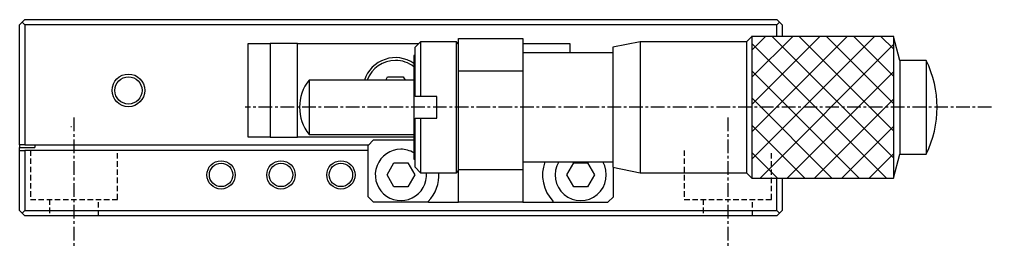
# Model space of a CAD drawing. Extents: x 10 to 366, y 10 to 236.
# Drawn here: x 124 to 213.2, y 51 to 72 of the extents above; entities that cross this region are included whole.
import ezdxf

# ---------------------------------------------------------------- set-up
doc = ezdxf.new("R2010")
doc.units = 0
doc.linetypes.add('CENTER', pattern=[2, 1.25, -0.25, 0.25, -0.25])
doc.linetypes.add('DASHED', pattern=[0.75, 0.5, -0.25])
doc.layers.get('0').update_dxf_attribs({"linetype": 'CONTINUOUS'})
doc.layers.add('CENTER', color=1, linetype='CENTER')

msp = doc.modelspace()

# ---------------------------------------------------------------- linework, layer by layer
at = {"color": 7, "linetype": 'CONTINUOUS'}
for p, q in [((123.994926, 71.5), (124.244926, 71.75)), ((123.994926, 60.5), (123.994926, 71.5)), ((124.494926, 72), (124.244926, 71.75)), ((124.244926, 71.75), (124.494926, 71.5)), ((124.494926, 72), (193.494926, 72)), ((193.494926, 71.5), (124.494926, 71.5)), ((124.494926, 71.5), (124.494926, 60.5)), ((193.744926, 71.75), (193.494926, 72)), ((193.494926, 71.5), (193.744926, 71.75)), ((193.494926, 70.449999), (193.494926, 71.5)), ((193.744926, 71.75), (193.994926, 71.5)), ((193.994926, 71.5), (193.994926, 70.449999)), ((144.994926, 61.2), (144.994926, 69.8)), ((144.994926, 69.8), (146.994926, 69.8)), ((146.994926, 69.8), (146.994926, 61.2)), ((149.494926, 69.8), (146.994926, 69.8)), ((149.494926, 61.2), (149.494926, 69.8)), ((149.494926, 69.8), (160.644926, 69.8)), ((160.794926, 69.95), (160.294926, 69.45)), ((160.794926, 69.95), (160.794926, 64.95)), ((164.094926, 69.95), (160.794926, 69.95)), ((164.094926, 63.95), (164.094926, 69.95)), ((164.294926, 69.75), (164.094926, 69.95)), ((164.244926, 69.8), (164.294926, 69.8)), ((164.294926, 70.25), (170.194926, 70.25)), ((164.294926, 67.25), (164.294926, 70.25)), ((170.194926, 70.25), (170.194926, 67.25)), ((170.194926, 69.8), (174.494926, 69.8)), ((174.494926, 69.8), (174.494926, 68.95)), ((180.944925, 69.949996), (178.444926, 69.449997)), ((180.944925, 69.949996), (180.944925, 57.950004)), ((190.69493, 69.949996), (180.944925, 69.949996)), ((191.194932, 70.449999), (190.69493, 69.949996)), ((190.69493, 69.949996), (190.69493, 57.950004)), ((204.784421, 68.25), (204.194933, 70.449999)), ((160.194926, 68.7), (160.194926, 59.2)), ((160.294926, 68.7), (160.194926, 68.7)), ((160.294926, 64.95), (160.294926, 69.45)), ((178.444926, 68.95), (170.194926, 68.95)), ((178.444926, 69.449997), (178.444926, 58.450003)), ((204.784421, 68.25), (204.784421, 59.65)), ((207.194932, 68.25), (204.784421, 68.25)), ((207.194932, 68.25), (207.194932, 59.65)), ((170.194926, 67.25), (164.294926, 67.25)), ((164.294926, 58.25), (164.294926, 67.25)), ((170.194926, 67.25), (170.194926, 58.25)), ((150.572435, 66.449996), (150.572435, 61.450004)), ((160.194926, 66.449996), (150.572435, 66.449996)), ((157.600031, 66.449996), (157.773238, 66.75)), ((157.773238, 66.75), (159.216614, 66.75)), ((159.216614, 66.75), (159.389821, 66.449996)), ((160.794926, 64.95), (160.294926, 64.95)), ((162.294926, 64.95), (160.794926, 64.95)), ((162.294926, 62.95), (162.294926, 64.95)), ((164.094926, 57.95), (164.094926, 63.95)), ((160.294926, 58.45), (160.294926, 62.95)), ((160.294926, 62.95), (160.794926, 62.95)), ((160.794926, 62.95), (160.794926, 57.95)), ((160.794926, 62.95), (162.294926, 62.95)), ((146.994926, 61.2), (144.994926, 61.2)), ((146.994926, 61.2), (149.494926, 61.2)), ((160.194926, 61.2), (149.494926, 61.2)), ((150.572435, 61.450004), (160.194926, 61.450004)), ((156.494926, 60.95), (155.994926, 60.45)), ((156.494926, 60.95), (160.194926, 60.95)), ((124.494926, 60.5), (123.994926, 60.5)), ((123.994926, 60.5), (123.994926, 60.25)), ((123.994926, 60.25), (125.394926, 60.25)), ((123.994926, 60), (123.994926, 60.25)), ((123.994926, 54.5), (123.994926, 60)), ((123.994926, 60), (124.494926, 60)), ((124.494926, 60.5), (156.044926, 60.5)), ((124.494926, 60), (124.494926, 54.5)), ((155.994926, 60), (124.494926, 60)), ((125.394926, 60.5), (125.394926, 60.25)), ((155.994926, 55.75), (155.994926, 60.45)), ((160.194926, 59.2), (160.294926, 59.2)), ((170.194926, 58.95), (178.444926, 58.95)), ((204.194933, 57.450001), (204.784421, 59.65)), ((204.784421, 59.65), (207.194932, 59.65)), ((157.724755, 57.75), (158.359841, 58.85)), ((158.359841, 58.85), (159.630011, 58.85)), ((159.630011, 58.85), (160.265097, 57.75)), ((160.294926, 58.45), (160.794926, 57.95)), ((164.094926, 57.95), (164.294926, 58.15)), ((164.294926, 55.25), (164.294926, 58.25)), ((164.294926, 58.25), (170.194926, 58.25)), ((170.194926, 58.25), (170.194926, 55.25)), ((174.224755, 57.75), (174.859841, 58.85)), ((174.859841, 58.85), (176.130011, 58.85)), ((176.130011, 58.85), (176.765097, 57.75)), ((178.444926, 58.450003), (180.944925, 57.950004)), ((178.494926, 55.75), (178.494926, 58.440003)), ((158.359841, 56.65), (157.724755, 57.75)), ((160.265097, 57.75), (159.630011, 56.65)), ((160.794926, 57.95), (164.094926, 57.95)), ((174.859841, 56.65), (174.224755, 57.75)), ((176.765097, 57.75), (176.130011, 56.65)), ((180.944925, 57.950004), (190.69493, 57.950004)), ((190.69493, 57.950004), (191.194932, 57.450001)), ((193.494926, 54.5), (193.494926, 57.450001)), ((193.994926, 57.450001), (193.994926, 54.5)), ((159.630011, 56.65), (158.359841, 56.65)), ((176.130011, 56.65), (174.859841, 56.65)), ((155.994926, 55.75), (156.494926, 55.25)), ((161.513081, 55.319179), (161.542454, 55.25)), ((172.947398, 55.25), (172.976771, 55.319179)), ((177.994926, 55.25), (178.494926, 55.75)), ((124.244926, 54.25), (123.994926, 54.5)), ((124.494926, 54.5), (124.244926, 54.25)), ((124.494926, 54.5), (193.494926, 54.5)), ((161.542454, 55.25), (156.494926, 55.25)), ((161.542454, 55.25), (164.294926, 55.25)), ((170.194926, 55.25), (164.294926, 55.25)), ((170.194926, 55.25), (172.947398, 55.25)), ((172.947398, 55.25), (177.994926, 55.25)), ((193.744926, 54.25), (193.494926, 54.5)), ((193.994926, 54.5), (193.744926, 54.25)), ((124.494926, 54), (124.244926, 54.25)), ((193.494926, 54), (124.494926, 54)), ((193.744926, 54.25), (193.494926, 54))]:
    msp.add_line(p, q, dxfattribs=at)
at = {"color": 3, "linetype": 'CONTINUOUS'}
for p, q in [((191.194932, 70.449999), (191.194932, 57.450001)), ((204.194933, 70.449999), (191.194932, 70.449999)), ((191.194932, 69.194932), (192.449999, 70.449999)), ((191.194932, 66.694932), (194.949999, 70.449999)), ((191.194932, 64.194932), (197.449999, 70.449999)), ((191.194932, 61.694932), (199.949999, 70.449999)), ((191.194932, 59.194932), (202.449999, 70.449999)), ((191.194932, 69.805068), (203.549999, 57.450001)), ((191.950001, 57.450001), (204.194933, 69.694933)), ((193.050001, 70.449999), (204.194933, 59.305067)), ((195.550001, 70.449999), (204.194933, 61.805067)), ((198.050001, 70.449999), (204.194933, 64.305067)), ((200.550001, 70.449999), (204.194933, 66.805067)), ((203.050001, 70.449999), (204.194933, 69.305067)), ((204.194933, 70.449999), (204.194933, 57.450001)), ((191.194932, 67.305068), (201.049999, 57.450001)), ((194.450001, 57.450001), (204.194933, 67.194933)), ((191.194932, 64.805068), (198.549999, 57.450001)), ((196.950001, 57.450001), (204.194933, 64.694933)), ((128.712682, 62.200018), (128.777372, 62.200055)), ((191.194932, 62.305068), (196.049999, 57.450001)), ((199.450001, 57.450001), (204.194933, 62.194933)), ((191.194932, 59.805068), (193.549999, 57.450001)), ((201.950001, 57.450001), (204.194933, 59.694933)), ((191.194932, 57.450001), (204.194933, 57.450001))]:
    msp.add_line(p, q, dxfattribs=at)
at = {"color": 3, "linetype": 'DASHED'}
for p, q in [((124.994926, 60), (124.994926, 55.5)), ((132.994926, 55.5), (132.994926, 60)), ((184.994926, 60), (184.994926, 55.5)), ((192.994926, 55.5), (192.994926, 60)), ((124.994926, 55.5), (132.994926, 55.5)), ((126.744926, 55.5), (126.744926, 54)), ((131.244926, 54), (131.244926, 55.5)), ((184.994926, 55.5), (192.994926, 55.5)), ((186.744926, 55.5), (186.744926, 54)), ((191.244926, 54), (191.244926, 55.5))]:
    msp.add_line(p, q, dxfattribs=at)
at = {"color": 7, "linetype": 'CONTINUOUS', "const_width": 0.1}
msp.add_lwpolyline([(191.194932, 70.449999), (204.194933, 70.449999), (204.194933, 57.450001), (191.194932, 57.450001)], close=True, dxfattribs=at)
at = {"color": 3, "linetype": 'CONTINUOUS'}
for centre, radius in [((133.994926, 65.5), 1.5), ((142.494926, 57.75), 1.3), ((147.994926, 57.75), 1.3), ((153.494926, 57.75), 1.3)]:
    msp.add_circle(centre, radius, dxfattribs=at)
at = {"color": 7, "linetype": 'CONTINUOUS'}
for centre, radius in [((133.994926, 65.5), 1.25), ((142.494926, 57.75), 1.075), ((147.994926, 57.75), 1.075), ((153.494926, 57.75), 1.075)]:
    msp.add_circle(centre, radius, dxfattribs=at)
for centre, radius, start, end in [((158.494926, 65.5), 3, 55.481892, 161.538622), ((158.494926, 65.5), 2.75, 90, 159.790543), ((158.494926, 65.5), 2.75, 51.816518, 90), ((198.449932, 63.95), 9.745001, 333.816209, 26.183791), ((153.694931, 63.95), 3.999997, 141.317811, 218.682189), ((158.994926, 57.75), 2.35, 90, 4.882142), ((158.994926, 57.75), 2.35, 59.293644, 90), ((175.494926, 57.75), 3.5, 159.948957, 223.989014), ((175.494926, 57.75), 2.35, 149.293644, 30.706356), ((158.994926, 57.75), 3.5, 316.010986, 3.275829)]:
    msp.add_arc(centre, radius, start, end, dxfattribs=at)
at = {"layer": 'CENTER', "color": 1, "linetype": 'CENTER'}
for p, q in [((213.194933, 63.95), (144.694934, 63.95)), ((128.994926, 63), (128.994926, 51)), ((188.994926, 63), (188.994926, 51))]:
    msp.add_line(p, q, dxfattribs=at)

doc.saveas('drawing.dxf')
